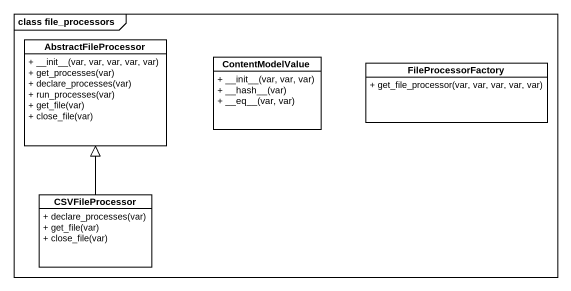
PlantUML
@startuml
mainframe class file_processors
hide circle
hide empty members
skinparam classAttributeIconSize 0
class AbstractFileProcessor {
  + ~__init~__(var, var, var, var, var)
  + get_processes(var)
  + declare_processes(var)
  + run_processes(var)
  + get_file(var)
  + close_file(var)
}
class ContentModelValue {
  + ~__init~__(var, var, var)
  + ~__hash~__(var)
  + ~__eq~__(var, var)
}
class FileProcessorFactory {
  + get_file_processor(var, var, var, var, var)
}
class CSVFileProcessor {
  + declare_processes(var)
  + get_file(var)
  + close_file(var)
}
CSVFileProcessor -up-|> AbstractFileProcessor
@enduml
